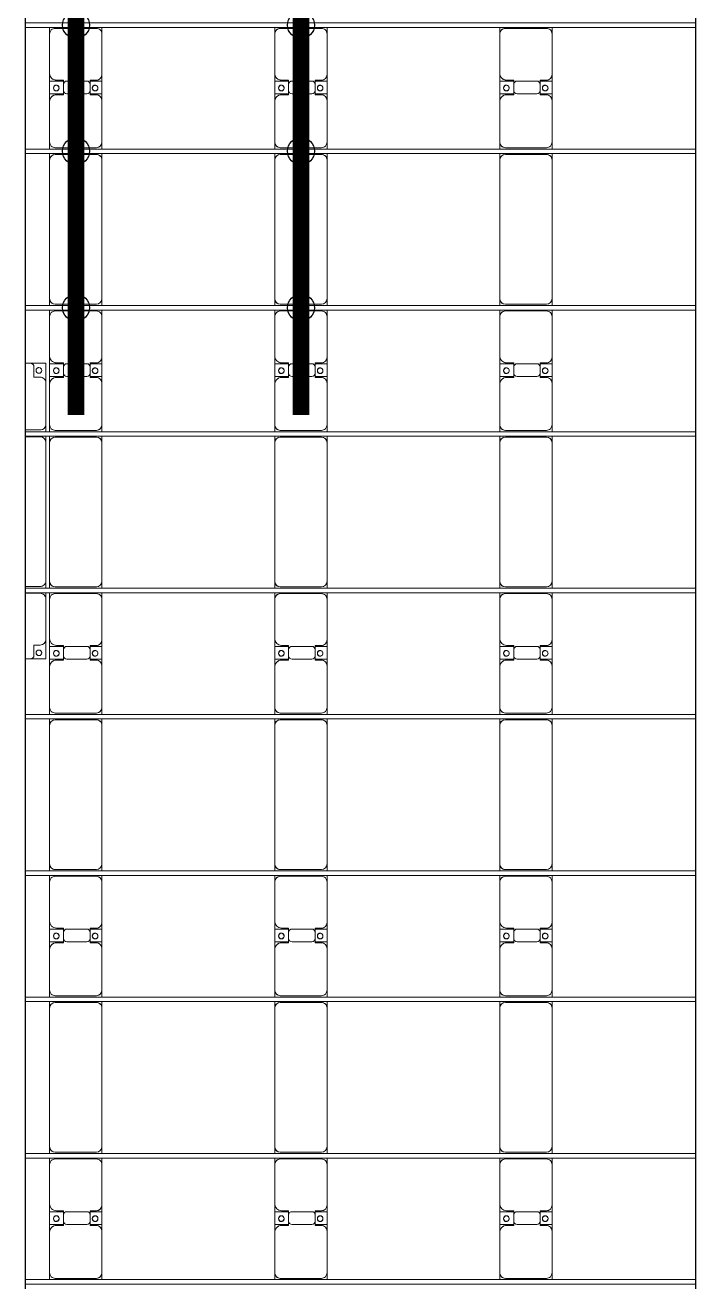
# Model space of a CAD drawing. Header units: millimetres. Extents: x -496478 to -186190, y -204059 to -87354.
# Drawn here: x -439193 to -433232, y -118503 to -107344 of the extents above; entities that cross this region are included whole.
import ezdxf

# ---------------------------------------------------------------- set-up
doc = ezdxf.new("R2010")
doc.units = ezdxf.units.MM
for name, color, linetype, lineweight in [('A-DETL-MBND', 5, 'Continuous', 9), ('A-GENM', 13, 'Continuous', 9), ('S-BEAM', 12, 'Continuous', 9)]:
    doc.layers.add(name, color=color, linetype=linetype, lineweight=lineweight)
doc.layers.add('GC-HOP 40x60 GIA CUONG', color=1, linetype='Continuous')

# ---------------------------------------------------------------- blocks, each defined once
blk = doc.blocks.new('Dai phao do pin - DẢI PHAO ĐỠ PIN-23841-BỐ TRÍ KHUNG KẾT CẤU BÈ PIN 01')
at = {"layer": 'A-DETL-MBND', "color": 8}
for p, q in [((48398, 242), (48460, 242)), ((48820, 242), (48460, 242)), ((48820, 242), (49002, 242)), ((48888, 242), (49070, 242)), ((48888, 118), (48888, 242)), ((49002, 242), (49002, 118)), ((49420, 242), (49070, 242)), ((49420, 242), (49478, 242)), ((49518, 242), (49580, 242)), ((50810, 242), (49580, 242)), ((50810, 242), (50868, 242)), ((50908, 242), (50970, 242)), ((51330, 242), (50970, 242)), ((51330, 242), (51512, 242)), ((51398, 242), (51580, 242)), ((51398, 118), (51398, 242)), ((51512, 242), (51512, 118)), ((51930, 242), (51580, 242)), ((51930, 242), (51988, 242)), ((52028, 242), (52090, 242)), ((53320, 242), (52090, 242)), ((53320, 242), (53378, 242)), ((53418, 242), (53480, 242)), ((53840, 242), (53480, 242)), ((53840, 242), (54022, 242)), ((53908, 242), (54090, 242)), ((53908, 118), (53908, 242)), ((54022, 242), (54022, 118)), ((54440, 242), (54090, 242)), ((54440, 242), (54498, 242)), ((54538, 242), (54600, 242)), ((55830, 242), (54600, 242)), ((55830, 242), (55883, 242)), ((55928, 242), (55990, 242)), ((56350, 242), (55990, 242)), ((56350, 242), (56532, 242)), ((56418, 242), (56600, 242)), ((56418, 118), (56418, 242)), ((56532, 242), (56532, 118)), ((56950, 242), (56600, 242)), ((56950, 242), (57008, 242)), ((57048, 242), (57110, 242)), ((58340, 242), (57110, 242)), ((58340, 242), (58398, 242)), ((58442, 242), (58500, 242)), ((58860, 242), (58500, 242)), ((58860, 242), (59042, 242)), ((58928, 242), (59110, 242)), ((58928, 118), (58928, 242)), ((59042, 242), (59042, 118)), ((59460, 242), (59110, 242)), ((59460, 242), (59518, 242)), ((48410, 192), (48410, -173)), ((48880, 118), (48880, 182)), ((48972, 118), (48880, 118)), ((49010, 118), (48918, 118)), ((49010, 182), (49010, 118)), ((49470, -173), (49470, 192)), ((49530, 192), (49530, -173)), ((50860, -173), (50860, 192)), ((50920, 192), (50920, -173)), ((51390, 118), (51390, 182)), ((51482, 118), (51390, 118)), ((51520, 118), (51428, 118)), ((51520, 182), (51520, 118)), ((51980, -173), (51980, 192)), ((52040, 192), (52040, -173)), ((53370, -173), (53370, 192)), ((53430, 192), (53430, -173)), ((53900, 118), (53900, 182)), ((53992, 118), (53900, 118)), ((54030, 118), (53938, 118)), ((54030, 182), (54030, 118)), ((54490, -173), (54490, 192)), ((54550, 192), (54550, -173)), ((55880, -173), (55880, 192)), ((55940, 192), (55940, -173)), ((56410, 118), (56410, 182)), ((56502, 118), (56410, 118)), ((56540, 118), (56448, 118)), ((56540, 182), (56540, 118)), ((57000, -173), (57000, 192)), ((57060, 192), (57060, -173)), ((58390, -173), (58390, 192)), ((58450, 192), (58450, -173)), ((58920, 118), (58920, 182)), ((59012, 118), (58920, 118)), ((59050, 118), (58958, 118)), ((59050, 182), (59050, 118)), ((59510, -173), (59510, 192)), ((48888, 88), (48888, -88)), ((49002, -88), (49002, 88)), ((51398, 88), (51398, -88)), ((51512, -88), (51512, 88)), ((53908, 88), (53908, -88)), ((54022, -88), (54022, 88)), ((56418, 88), (56418, -88)), ((56532, -88), (56532, 88)), ((58928, 88), (58928, -88)), ((59042, -88), (59042, 88)), ((48880, -173), (48880, -118)), ((48880, -118), (48972, -118)), ((48888, -223), (48888, -118)), ((48918, -118), (49010, -118)), ((49002, -118), (49002, -223)), ((49010, -118), (49010, -173)), ((51390, -173), (51390, -118)), ((51390, -118), (51482, -118)), ((51398, -223), (51398, -118)), ((51428, -118), (51520, -118)), ((51512, -118), (51512, -223)), ((51520, -118), (51520, -173)), ((53900, -173), (53900, -118)), ((53900, -118), (53992, -118)), ((53908, -223), (53908, -118)), ((53938, -118), (54030, -118)), ((54022, -118), (54022, -223)), ((54030, -118), (54030, -173)), ((56410, -173), (56410, -118)), ((56410, -118), (56502, -118)), ((56418, -223), (56418, -118)), ((56448, -118), (56540, -118)), ((56532, -118), (56532, -223)), ((56540, -118), (56540, -173)), ((58920, -173), (58920, -118)), ((58920, -118), (59012, -118)), ((58928, -223), (58928, -118)), ((58958, -118), (59050, -118)), ((59042, -118), (59042, -223)), ((59050, -118), (59050, -173)), ((48460, -223), (48398, -223)), ((48460, -223), (48830, -223)), ((49002, -223), (48830, -223)), ((49058, -223), (48888, -223)), ((49060, -223), (49420, -223)), ((49478, -223), (49420, -223)), ((49580, -223), (49518, -223)), ((49580, -223), (50810, -223)), ((50868, -223), (50810, -223)), ((50970, -223), (50908, -223)), ((50970, -223), (51340, -223)), ((51512, -223), (51340, -223)), ((51570, -223), (51398, -223)), ((51570, -223), (51930, -223)), ((51988, -223), (51930, -223)), ((52090, -223), (52028, -223)), ((52090, -223), (53320, -223)), ((53378, -223), (53320, -223)), ((53480, -223), (53418, -223)), ((53480, -223), (53850, -223)), ((54022, -223), (53850, -223)), ((54080, -223), (53908, -223)), ((54080, -223), (54440, -223)), ((54498, -223), (54440, -223)), ((54600, -223), (54538, -223)), ((54600, -223), (55830, -223)), ((55883, -223), (55830, -223)), ((55990, -223), (55928, -223)), ((55990, -223), (56360, -223)), ((56532, -223), (56360, -223)), ((56590, -223), (56418, -223)), ((56590, -223), (56950, -223)), ((57008, -223), (56950, -223)), ((57110, -223), (57048, -223)), ((57110, -223), (58340, -223)), ((58398, -223), (58340, -223)), ((58500, -223), (58442, -223)), ((58500, -223), (58870, -223)), ((59042, -223), (58870, -223)), ((59100, -223), (58928, -223)), ((59100, -223), (59460, -223)), ((59518, -223), (59460, -223))]:
    blk.add_line(p, q, dxfattribs=at)
for centre, radius, start, end in [((48460, 192), 50, 90, 180), ((48460, 192), 50, 135, 180), ((48820, 182), 60, 0, 90), ((48820, 182), 60, 0, 45), ((49070, 182), 60, 90, 180), ((49070, 182), 60, 135, 180), ((49420, 192), 50, 0, 90), ((49420, 192), 50, 0, 45), ((49580, 192), 50, 90, 180), ((49580, 192), 50, 105, 180), ((50810, 192), 50, 0, 90), ((50810, 192), 50, 15, 90), ((50970, 192), 50, 90, 180), ((50970, 192), 50, 135, 180), ((51330, 182), 60, 0, 90), ((51330, 182), 60, 0, 45), ((51580, 182), 60, 90, 180), ((51580, 182), 60, 135, 180), ((51930, 192), 50, 360, 90), ((51930, 192), 50, 360, 45), ((52090, 192), 50, 90, 180), ((52090, 192), 50, 105, 150), ((53320, 192), 50, 0, 90), ((53320, 192), 50, 15, 90), ((53480, 192), 50, 90, 180), ((53480, 192), 50, 135, 180), ((53840, 182), 60, 0, 90), ((53840, 182), 60, 0, 45), ((54090, 182), 60, 90, 180), ((54090, 182), 60, 135, 180), ((54440, 192), 50, 360, 90), ((54440, 192), 50, 360, 45), ((54600, 192), 50, 90, 180), ((54600, 192), 50, 105, 180), ((55830, 192), 50, 0, 90), ((55830, 192), 50, 15, 90), ((55990, 192), 50, 90, 180), ((55990, 192), 50, 135, 180), ((56350, 182), 60, 360, 90), ((56350, 182), 60, 360, 45), ((56600, 182), 60, 90, 180), ((56600, 182), 60, 135, 180), ((56950, 192), 50, 0, 90), ((56950, 192), 50, 0, 45), ((57110, 192), 50, 90, 180), ((57110, 192), 50, 105, 180), ((58340, 192), 50, 0, 90), ((58340, 192), 50, 15, 90), ((58500, 192), 50, 90, 180), ((58500, 192), 50, 135, 180), ((58860, 182), 60, 0, 90), ((58860, 182), 60, 0, 45), ((59110, 182), 60, 90, 180), ((59110, 182), 60, 135, 180), ((59460, 192), 50, 0, 90), ((59460, 192), 50, 0, 45), ((48918, 88), 30, 90, 180), ((48939, 183), 25, 0, 180), ((48939, 183), 25, 180, 0), ((48941, 183), 25, 360, 180), ((48941, 183), 25, 180, 360), ((48941, 183), 25, 180, 195), ((48972, 88), 30, 360, 90), ((51428, 88), 30, 90, 180), ((51449, 183), 25, 0, 180), ((51449, 183), 25, 180, 360), ((51451, 183), 25, 0, 180), ((51451, 183), 25, 180, 0), ((51451, 183), 25, 180, 195), ((51482, 88), 30, 360, 90), ((52090, 192), 50, 165, 180), ((53938, 88), 30, 90, 180), ((53959, 183), 25, 0, 180), ((53959, 183), 25, 180, 0), ((53961, 183), 25, 0, 180), ((53961, 183), 25, 180, 0), ((53961, 183), 25, 180, 195), ((53992, 88), 30, 0, 90), ((56448, 88), 30, 90, 180), ((56469, 183), 25, 0, 180), ((56469, 183), 25, 180, 0), ((56471, 183), 25, 0, 180), ((56471, 183), 25, 180, 0), ((56471, 183), 25, 180, 195), ((56502, 88), 30, 360, 90), ((58958, 88), 30, 90, 180), ((58979, 183), 25, 0, 180), ((58979, 183), 25, 180, 360), ((58981, 183), 25, 0, 180), ((58981, 183), 25, 180, 0), ((58981, 183), 25, 180, 195), ((59012, 88), 30, 0, 90), ((48918, -88), 30, 180, 270), ((48972, -88), 30, 270, 0), ((51428, -88), 30, 180, 270), ((51482, -88), 30, 270, 0), ((53938, -88), 30, 180, 270), ((53992, -88), 30, 270, 0), ((56448, -88), 30, 180, 270), ((56502, -88), 30, 270, 0), ((58958, -88), 30, 180, 270), ((59012, -88), 30, 270, 360), ((48460, -173), 50, 180, 270), ((48460, -173), 50, 180, 225), ((48830, -173), 50, 270, 360), ((48830, -173), 50, 315, 360), ((48939, -162), 25, 0, 180), ((48939, -162), 25, 180, 360), ((48941, -162), 25, 0, 180), ((48941, -162), 25, 120, 180), ((48941, -162), 25, 180, 360), ((48941, -162), 25, 75, 105), ((48939, -162), 25, 75, 90), ((48939, -162), 25, 30, 45), ((48939, -162), 25, 0, 15), ((49060, -173), 50, 180, 270), ((49060, -173), 50, 180, 225), ((49420, -173), 50, 270, 0), ((49420, -173), 50, 315, 0), ((49580, -173), 50, 180, 270), ((49580, -173), 50, 180, 270), ((50810, -173), 50, 270, 0), ((50810, -173), 50, 285, 0), ((50970, -173), 50, 180, 270), ((50970, -173), 50, 180, 225), ((51340, -173), 50, 270, 360), ((51340, -173), 50, 315, 0), ((51449, -162), 25, 0, 180), ((51449, -162), 25, 180, 360), ((51451, -162), 25, 0, 180), ((51451, -162), 25, 120, 180), ((51451, -162), 25, 180, 0), ((51451, -162), 25, 75, 105), ((51449, -162), 25, 75, 90), ((51449, -162), 25, 30, 45), ((51449, -162), 25, 0, 15), ((51570, -173), 50, 180, 270), ((51570, -173), 50, 180, 225), ((51930, -173), 50, 270, 360), ((51930, -173), 50, 315, 360), ((52090, -173), 50, 180, 270), ((52090, -173), 50, 180, 270), ((53320, -173), 50, 270, 0), ((53320, -173), 50, 285, 0), ((53480, -173), 50, 180, 270), ((53480, -173), 50, 180, 225), ((53850, -173), 50, 270, 360), ((53850, -173), 50, 315, 0), ((53959, -162), 25, 0, 180), ((53959, -162), 25, 180, 0), ((53961, -162), 25, 0, 180), ((53961, -162), 25, 120, 180), ((53961, -162), 25, 180, 0), ((53961, -162), 25, 75, 105), ((53959, -162), 25, 75, 90), ((53959, -162), 25, 30, 45), ((53959, -162), 25, 0, 15), ((54080, -173), 50, 180, 270), ((54080, -173), 50, 180, 225), ((54440, -173), 50, 270, 0), ((54440, -173), 50, 315, 0), ((54600, -173), 50, 180, 270), ((54600, -173), 50, 180, 270), ((55830, -173), 50, 270, 360), ((55830, -173), 50, 285, 360), ((55990, -173), 50, 180, 270), ((55990, -173), 50, 180, 225), ((56360, -173), 50, 270, 360), ((56360, -173), 50, 315, 0), ((56469, -162), 25, 0, 180), ((56469, -162), 25, 180, 360), ((56471, -162), 25, 0, 180), ((56471, -162), 25, 120, 180), ((56471, -162), 25, 180, 0), ((56471, -162), 25, 75, 105), ((56469, -162), 25, 75, 90), ((56469, -162), 25, 30, 45), ((56469, -162), 25, 0, 15), ((56590, -173), 50, 180, 270), ((56590, -173), 50, 180, 225), ((56950, -173), 50, 270, 0), ((56950, -173), 50, 315, 0), ((57110, -173), 50, 180, 270), ((57110, -173), 50, 180, 270), ((58340, -173), 50, 270, 0), ((58340, -173), 50, 285, 0), ((58500, -173), 50, 180, 270), ((58500, -173), 50, 180, 225), ((58870, -173), 50, 270, 360), ((58870, -173), 50, 315, 360), ((58979, -162), 25, 0, 180), ((58979, -162), 25, 180, 360), ((58981, -162), 25, 0, 180), ((58981, -162), 25, 120, 180), ((58981, -162), 25, 180, 0), ((58981, -162), 25, 75, 105), ((58979, -162), 25, 75, 90), ((58979, -162), 25, 30, 45), ((58979, -162), 25, 0, 15), ((59100, -173), 50, 180, 270), ((59100, -173), 50, 180, 225), ((59460, -173), 50, 270, 0), ((59460, -173), 50, 315, 360)]:
    blk.add_arc(centre, radius, start, end, dxfattribs=at)
blk = doc.blocks.new('Dai phao do pin - DẢI PHAO ĐỠ PIN-V2-BỐ TRÍ KHUNG KẾT CẤU BÈ PIN 01')
at = {"layer": 'A-DETL-MBND', "color": 8}
for p, q in [((48398, 242), (48460, 242)), ((48820, 242), (48460, 242)), ((48820, 242), (49002, 242)), ((48888, 242), (49070, 242)), ((48888, 118), (48888, 242)), ((49002, 242), (49002, 118)), ((49420, 242), (49070, 242)), ((49420, 242), (49478, 242)), ((49518, 242), (49580, 242)), ((50810, 242), (49580, 242)), ((50810, 242), (50868, 242)), ((50908, 242), (50970, 242)), ((51330, 242), (50970, 242)), ((51330, 242), (51512, 242)), ((51398, 242), (51580, 242)), ((51398, 118), (51398, 242)), ((51512, 242), (51512, 118)), ((51930, 242), (51580, 242)), ((51930, 242), (51988, 242)), ((52028, 242), (52090, 242)), ((53320, 242), (52090, 242)), ((53320, 242), (53378, 242)), ((53418, 242), (53480, 242)), ((53840, 242), (53480, 242)), ((53840, 242), (54022, 242)), ((53908, 242), (54090, 242)), ((53908, 118), (53908, 242)), ((54022, 242), (54022, 118)), ((54440, 242), (54090, 242)), ((54440, 242), (54498, 242)), ((54538, 242), (54600, 242)), ((55830, 242), (54600, 242)), ((55830, 242), (55888, 242)), ((55928, 242), (55990, 242)), ((56350, 242), (55990, 242)), ((56350, 242), (56532, 242)), ((56418, 242), (56600, 242)), ((56418, 118), (56418, 242)), ((56532, 242), (56532, 118)), ((56950, 242), (56600, 242)), ((56950, 242), (57008, 242)), ((57048, 242), (57110, 242)), ((58340, 242), (57110, 242)), ((58340, 242), (58398, 242)), ((58438, 242), (58500, 242)), ((58860, 242), (58500, 242)), ((58860, 242), (59042, 242)), ((58928, 242), (59110, 242)), ((58928, 118), (58928, 242)), ((59042, 242), (59042, 118)), ((59460, 242), (59110, 242)), ((59460, 242), (59518, 242)), ((48410, 192), (48410, -173)), ((48880, 118), (48880, 182)), ((48972, 118), (48880, 118)), ((49010, 118), (48918, 118)), ((49010, 182), (49010, 118)), ((49470, -173), (49470, 192)), ((49530, 192), (49530, -173)), ((50860, -173), (50860, 192)), ((50920, 192), (50920, -173)), ((51390, 118), (51390, 182)), ((51482, 118), (51390, 118)), ((51520, 118), (51428, 118)), ((51520, 182), (51520, 118)), ((51980, -173), (51980, 192)), ((52040, 192), (52040, -173)), ((53370, -173), (53370, 192)), ((53430, 192), (53430, -173)), ((53900, 118), (53900, 182)), ((53992, 118), (53900, 118)), ((54030, 118), (53938, 118)), ((54030, 182), (54030, 118)), ((54490, -173), (54490, 192)), ((54550, 192), (54550, -173)), ((55880, -173), (55880, 192)), ((55940, 192), (55940, -173)), ((56410, 118), (56410, 182)), ((56502, 118), (56410, 118)), ((56540, 118), (56448, 118)), ((56540, 182), (56540, 118)), ((57000, -173), (57000, 192)), ((57060, 192), (57060, -173)), ((58390, -173), (58390, 192)), ((58450, 192), (58450, -173)), ((58920, 118), (58920, 182)), ((59012, 118), (58920, 118)), ((59050, 118), (58958, 118)), ((59050, 182), (59050, 118)), ((59510, -173), (59510, 192)), ((48888, 88), (48888, -88)), ((49002, -88), (49002, 88)), ((51398, 88), (51398, -88)), ((51512, -88), (51512, 88)), ((53908, 88), (53908, -88)), ((54022, -88), (54022, 88)), ((56418, 88), (56418, -88)), ((56532, -88), (56532, 88)), ((58928, 88), (58928, -88)), ((59042, -88), (59042, 88)), ((48880, -173), (48880, -118)), ((48880, -118), (48972, -118)), ((48888, -223), (48888, -118)), ((48918, -118), (49010, -118)), ((49002, -118), (49002, -223)), ((49010, -118), (49010, -173)), ((51390, -173), (51390, -118)), ((51390, -118), (51482, -118)), ((51398, -223), (51398, -118)), ((51428, -118), (51520, -118)), ((51512, -118), (51512, -223)), ((51520, -118), (51520, -173)), ((53900, -173), (53900, -118)), ((53900, -118), (53992, -118)), ((53908, -223), (53908, -118)), ((53938, -118), (54030, -118)), ((54022, -118), (54022, -223)), ((54030, -118), (54030, -173)), ((56410, -173), (56410, -118)), ((56410, -118), (56502, -118)), ((56418, -223), (56418, -118)), ((56448, -118), (56540, -118)), ((56532, -118), (56532, -223)), ((56540, -118), (56540, -173)), ((58920, -173), (58920, -118)), ((58920, -118), (59012, -118)), ((58928, -223), (58928, -118)), ((58958, -118), (59050, -118)), ((59042, -118), (59042, -223)), ((59050, -118), (59050, -173)), ((48460, -223), (48398, -223)), ((48460, -223), (48830, -223)), ((49002, -223), (48830, -223)), ((49058, -223), (48888, -223)), ((49060, -223), (49420, -223)), ((49478, -223), (49420, -223)), ((49580, -223), (49518, -223)), ((49580, -223), (50810, -223)), ((50868, -223), (50810, -223)), ((50970, -223), (50908, -223)), ((50970, -223), (51340, -223)), ((51512, -223), (51340, -223)), ((51570, -223), (51398, -223)), ((51570, -223), (51930, -223)), ((51988, -223), (51930, -223)), ((52090, -223), (52028, -223)), ((52090, -223), (53320, -223)), ((53378, -223), (53320, -223)), ((53480, -223), (53418, -223)), ((53480, -223), (53850, -223)), ((54022, -223), (53850, -223)), ((54080, -223), (53908, -223)), ((54080, -223), (54440, -223)), ((54498, -223), (54440, -223)), ((54600, -223), (54538, -223)), ((54600, -223), (55830, -223)), ((55888, -223), (55830, -223)), ((55990, -223), (55928, -223)), ((55990, -223), (56360, -223)), ((56532, -223), (56360, -223)), ((56590, -223), (56418, -223)), ((56590, -223), (56950, -223)), ((57008, -223), (56950, -223)), ((57110, -223), (57048, -223)), ((57110, -223), (58340, -223)), ((58398, -223), (58340, -223)), ((58500, -223), (58438, -223)), ((58500, -223), (58870, -223)), ((59042, -223), (58870, -223)), ((59100, -223), (58928, -223)), ((59100, -223), (59460, -223)), ((59518, -223), (59460, -223))]:
    blk.add_line(p, q, dxfattribs=at)
for centre, radius, start, end in [((48460, 192), 50, 90, 180), ((48460, 192), 50, 135, 180), ((48820, 182), 60, 0, 90), ((48820, 182), 60, 0, 45), ((49070, 182), 60, 90, 180), ((49070, 182), 60, 135, 180), ((49420, 192), 50, 0, 90), ((49420, 192), 50, 0, 45), ((49580, 192), 50, 90, 180), ((49580, 192), 50, 105, 180), ((50810, 192), 50, 0, 90), ((50810, 192), 50, 15, 90), ((50970, 192), 50, 90, 180), ((50970, 192), 50, 135, 180), ((51330, 182), 60, 0, 90), ((51330, 182), 60, 0, 45), ((51580, 182), 60, 90, 180), ((51580, 182), 60, 135, 180), ((51930, 192), 50, 360, 90), ((51930, 192), 50, 360, 45), ((52090, 192), 50, 90, 180), ((52090, 192), 50, 105, 150), ((53320, 192), 50, 0, 90), ((53320, 192), 50, 15, 90), ((53480, 192), 50, 90, 180), ((53480, 192), 50, 135, 180), ((53840, 182), 60, 0, 90), ((53840, 182), 60, 0, 45), ((54090, 182), 60, 90, 180), ((54090, 182), 60, 135, 180), ((54440, 192), 50, 360, 90), ((54440, 192), 50, 360, 45), ((54600, 192), 50, 90, 180), ((54600, 192), 50, 105, 180), ((55830, 192), 50, 0, 90), ((55830, 192), 50, 15, 90), ((55990, 192), 50, 90, 180), ((55990, 192), 50, 135, 180), ((56350, 182), 60, 360, 90), ((56350, 182), 60, 360, 45), ((56600, 182), 60, 90, 180), ((56600, 182), 60, 135, 180), ((56950, 192), 50, 0, 90), ((56950, 192), 50, 0, 45), ((57110, 192), 50, 90, 180), ((57110, 192), 50, 105, 180), ((58340, 192), 50, 0, 90), ((58340, 192), 50, 15, 90), ((58500, 192), 50, 90, 180), ((58500, 192), 50, 135, 180), ((58860, 182), 60, 0, 90), ((58860, 182), 60, 0, 45), ((59110, 182), 60, 90, 180), ((59110, 182), 60, 135, 180), ((59460, 192), 50, 0, 90), ((59460, 192), 50, 0, 45), ((48918, 88), 30, 90, 180), ((48939, 183), 25, 0, 180), ((48939, 183), 25, 180, 0), ((48941, 183), 25, 360, 180), ((48941, 183), 25, 180, 360), ((48941, 183), 25, 180, 195), ((48972, 88), 30, 360, 90), ((51428, 88), 30, 90, 180), ((51449, 183), 25, 0, 180), ((51449, 183), 25, 180, 360), ((51451, 183), 25, 0, 180), ((51451, 183), 25, 180, 0), ((51451, 183), 25, 180, 195), ((51482, 88), 30, 360, 90), ((52090, 192), 50, 165, 180), ((53938, 88), 30, 90, 180), ((53959, 183), 25, 0, 180), ((53959, 183), 25, 180, 0), ((53961, 183), 25, 0, 180), ((53961, 183), 25, 180, 0), ((53961, 183), 25, 180, 195), ((53992, 88), 30, 0, 90), ((56448, 88), 30, 90, 180), ((56469, 183), 25, 0, 180), ((56469, 183), 25, 180, 0), ((56471, 183), 25, 0, 180), ((56471, 183), 25, 180, 0), ((56471, 183), 25, 180, 195), ((56502, 88), 30, 360, 90), ((58958, 88), 30, 90, 180), ((58979, 183), 25, 0, 180), ((58979, 183), 25, 180, 360), ((58981, 183), 25, 0, 180), ((58981, 183), 25, 180, 0), ((58981, 183), 25, 180, 195), ((59012, 88), 30, 0, 90), ((48918, -88), 30, 180, 270), ((48972, -88), 30, 270, 0), ((51428, -88), 30, 180, 270), ((51482, -88), 30, 270, 0), ((53938, -88), 30, 180, 270), ((53992, -88), 30, 270, 0), ((56448, -88), 30, 180, 270), ((56502, -88), 30, 270, 0), ((58958, -88), 30, 180, 270), ((59012, -88), 30, 270, 360), ((48460, -173), 50, 180, 270), ((48460, -173), 50, 180, 225), ((48830, -173), 50, 270, 360), ((48830, -173), 50, 315, 360), ((48939, -162), 25, 0, 180), ((48939, -162), 25, 180, 360), ((48941, -162), 25, 0, 180), ((48941, -162), 25, 120, 180), ((48941, -162), 25, 180, 360), ((48941, -162), 25, 75, 105), ((48939, -162), 25, 75, 90), ((48939, -162), 25, 30, 45), ((48939, -162), 25, 0, 15), ((49060, -173), 50, 180, 270), ((49060, -173), 50, 180, 225), ((49420, -173), 50, 270, 0), ((49420, -173), 50, 315, 0), ((49580, -173), 50, 180, 270), ((49580, -173), 50, 180, 270), ((50810, -173), 50, 270, 0), ((50810, -173), 50, 285, 0), ((50970, -173), 50, 180, 270), ((50970, -173), 50, 180, 225), ((51340, -173), 50, 270, 360), ((51340, -173), 50, 315, 0), ((51449, -162), 25, 0, 180), ((51449, -162), 25, 180, 360), ((51451, -162), 25, 0, 180), ((51451, -162), 25, 120, 180), ((51451, -162), 25, 180, 0), ((51451, -162), 25, 75, 105), ((51449, -162), 25, 75, 90), ((51449, -162), 25, 30, 45), ((51449, -162), 25, 0, 15), ((51570, -173), 50, 180, 270), ((51570, -173), 50, 180, 225), ((51930, -173), 50, 270, 360), ((51930, -173), 50, 315, 360), ((52090, -173), 50, 180, 270), ((52090, -173), 50, 180, 270), ((53320, -173), 50, 270, 0), ((53320, -173), 50, 285, 0), ((53480, -173), 50, 180, 270), ((53480, -173), 50, 180, 225), ((53850, -173), 50, 270, 360), ((53850, -173), 50, 315, 0), ((53959, -162), 25, 0, 180), ((53959, -162), 25, 180, 0), ((53961, -162), 25, 0, 180), ((53961, -162), 25, 120, 180), ((53961, -162), 25, 180, 0), ((53961, -162), 25, 75, 105), ((53959, -162), 25, 75, 90), ((53959, -162), 25, 30, 45), ((53959, -162), 25, 0, 15), ((54080, -173), 50, 180, 270), ((54080, -173), 50, 180, 225), ((54440, -173), 50, 270, 0), ((54440, -173), 50, 315, 0), ((54600, -173), 50, 180, 270), ((54600, -173), 50, 180, 270), ((55830, -173), 50, 270, 360), ((55830, -173), 50, 285, 360), ((55990, -173), 50, 180, 270), ((55990, -173), 50, 180, 225), ((56360, -173), 50, 270, 360), ((56360, -173), 50, 315, 0), ((56469, -162), 25, 0, 180), ((56469, -162), 25, 180, 360), ((56471, -162), 25, 0, 180), ((56471, -162), 25, 120, 180), ((56471, -162), 25, 180, 0), ((56471, -162), 25, 75, 105), ((56469, -162), 25, 75, 90), ((56469, -162), 25, 30, 45), ((56469, -162), 25, 0, 15), ((56590, -173), 50, 180, 270), ((56590, -173), 50, 180, 225), ((56950, -173), 50, 270, 0), ((56950, -173), 50, 315, 0), ((57110, -173), 50, 180, 270), ((57110, -173), 50, 180, 270), ((58340, -173), 50, 270, 0), ((58340, -173), 50, 285, 0), ((58500, -173), 50, 180, 270), ((58500, -173), 50, 180, 225), ((58870, -173), 50, 270, 360), ((58870, -173), 50, 315, 360), ((58979, -162), 25, 0, 180), ((58979, -162), 25, 180, 360), ((58981, -162), 25, 0, 180), ((58981, -162), 25, 120, 180), ((58981, -162), 25, 180, 0), ((58981, -162), 25, 75, 105), ((58979, -162), 25, 75, 90), ((58979, -162), 25, 30, 45), ((58979, -162), 25, 0, 15), ((59100, -173), 50, 180, 270), ((59100, -173), 50, 180, 225), ((59460, -173), 50, 270, 0), ((59460, -173), 50, 315, 360)]:
    blk.add_arc(centre, radius, start, end, dxfattribs=at)
blk = doc.blocks.new('Dai phao do pin - DẢI PHAO ĐỠ PIN-V3-BỐ TRÍ KHUNG KẾT CẤU BÈ PIN 01')
at = {"layer": 'A-DETL-MBND', "color": 8}
for p, q in [((48398, 242), (48460, 242)), ((48820, 242), (48460, 242)), ((48820, 242), (49002, 242)), ((48888, 242), (49070, 242)), ((48888, 118), (48888, 242)), ((49002, 242), (49002, 118)), ((49420, 242), (49070, 242)), ((49420, 242), (49478, 242)), ((49518, 242), (49580, 242)), ((50810, 242), (49580, 242)), ((50810, 242), (50868, 242)), ((50908, 242), (50970, 242)), ((51330, 242), (50970, 242)), ((51330, 242), (51512, 242)), ((51398, 242), (51580, 242)), ((51398, 118), (51398, 242)), ((51512, 242), (51512, 118)), ((51930, 242), (51580, 242)), ((51930, 242), (51988, 242)), ((52028, 242), (52090, 242)), ((53320, 242), (52090, 242)), ((53320, 242), (53378, 242)), ((53418, 242), (53480, 242)), ((53840, 242), (53480, 242)), ((53840, 242), (54022, 242)), ((53908, 242), (54090, 242)), ((53908, 118), (53908, 242)), ((54022, 242), (54022, 118)), ((54440, 242), (54090, 242)), ((54440, 242), (54498, 242)), ((54538, 242), (54600, 242)), ((55830, 242), (54600, 242)), ((55830, 242), (55888, 242)), ((55928, 242), (55990, 242)), ((56350, 242), (55990, 242)), ((56350, 242), (56532, 242)), ((56418, 242), (56600, 242)), ((56418, 118), (56418, 242)), ((56532, 242), (56532, 118)), ((56950, 242), (56600, 242)), ((56950, 242), (57008, 242)), ((57048, 242), (57110, 242)), ((58340, 242), (57110, 242)), ((58340, 242), (58398, 242)), ((58442, 242), (58500, 242)), ((58860, 242), (58500, 242)), ((58860, 242), (59042, 242)), ((58928, 242), (59110, 242)), ((58928, 118), (58928, 242)), ((59042, 242), (59042, 118)), ((59460, 242), (59110, 242)), ((59460, 242), (59518, 242)), ((48410, 192), (48410, -173)), ((48880, 118), (48880, 182)), ((48972, 118), (48880, 118)), ((49010, 118), (48918, 118)), ((49010, 182), (49010, 118)), ((49470, -173), (49470, 192)), ((49530, 192), (49530, -173)), ((50860, -173), (50860, 192)), ((50920, 192), (50920, -173)), ((51390, 118), (51390, 182)), ((51482, 118), (51390, 118)), ((51520, 118), (51428, 118)), ((51520, 182), (51520, 118)), ((51980, -173), (51980, 192)), ((52040, 192), (52040, -173)), ((53370, -173), (53370, 192)), ((53430, 192), (53430, -173)), ((53900, 118), (53900, 182)), ((53992, 118), (53900, 118)), ((54030, 118), (53938, 118)), ((54030, 182), (54030, 118)), ((54490, -173), (54490, 192)), ((54550, 192), (54550, -173)), ((55880, -173), (55880, 192)), ((55940, 192), (55940, -173)), ((56410, 118), (56410, 182)), ((56502, 118), (56410, 118)), ((56540, 118), (56448, 118)), ((56540, 182), (56540, 118)), ((57000, -173), (57000, 192)), ((57060, 192), (57060, -173)), ((58390, -173), (58390, 192)), ((58450, 192), (58450, -173)), ((58920, 118), (58920, 182)), ((59012, 118), (58920, 118)), ((59050, 118), (58958, 118)), ((59050, 182), (59050, 118)), ((59510, -173), (59510, 192)), ((48888, 88), (48888, -88)), ((49002, -88), (49002, 88)), ((51398, 88), (51398, -88)), ((51512, -88), (51512, 88)), ((53908, 88), (53908, -88)), ((54022, -88), (54022, 88)), ((56418, 88), (56418, -88)), ((56532, -88), (56532, 88)), ((58928, 88), (58928, -88)), ((59042, -88), (59042, 88)), ((48880, -173), (48880, -118)), ((48880, -118), (48972, -118)), ((48888, -223), (48888, -118)), ((48918, -118), (49010, -118)), ((49002, -118), (49002, -223)), ((49010, -118), (49010, -173)), ((51390, -173), (51390, -118)), ((51390, -118), (51482, -118)), ((51398, -223), (51398, -118)), ((51428, -118), (51520, -118)), ((51512, -118), (51512, -223)), ((51520, -118), (51520, -173)), ((53900, -173), (53900, -118)), ((53900, -118), (53992, -118)), ((53908, -223), (53908, -118)), ((53938, -118), (54030, -118)), ((54022, -118), (54022, -223)), ((54030, -118), (54030, -173)), ((56410, -173), (56410, -118)), ((56410, -118), (56502, -118)), ((56418, -223), (56418, -118)), ((56448, -118), (56540, -118)), ((56532, -118), (56532, -223)), ((56540, -118), (56540, -173)), ((58920, -173), (58920, -118)), ((58920, -118), (59012, -118)), ((58928, -223), (58928, -118)), ((58958, -118), (59050, -118)), ((59042, -118), (59042, -223)), ((59050, -118), (59050, -173)), ((48460, -223), (48398, -223)), ((48460, -223), (48830, -223)), ((49002, -223), (48830, -223)), ((49058, -223), (48888, -223)), ((49060, -223), (49420, -223)), ((49478, -223), (49420, -223)), ((49580, -223), (49518, -223)), ((49580, -223), (50810, -223)), ((50868, -223), (50810, -223)), ((50970, -223), (50908, -223)), ((50970, -223), (51340, -223)), ((51512, -223), (51340, -223)), ((51570, -223), (51398, -223)), ((51570, -223), (51930, -223)), ((51988, -223), (51930, -223)), ((52090, -223), (52028, -223)), ((52090, -223), (53320, -223)), ((53378, -223), (53320, -223)), ((53480, -223), (53418, -223)), ((53480, -223), (53850, -223)), ((54022, -223), (53850, -223)), ((54080, -223), (53908, -223)), ((54080, -223), (54440, -223)), ((54498, -223), (54440, -223)), ((54600, -223), (54538, -223)), ((54600, -223), (55830, -223)), ((55888, -223), (55830, -223)), ((55990, -223), (55928, -223)), ((55990, -223), (56360, -223)), ((56532, -223), (56360, -223)), ((56590, -223), (56418, -223)), ((56590, -223), (56950, -223)), ((57008, -223), (56950, -223)), ((57110, -223), (57048, -223)), ((57110, -223), (58340, -223)), ((58398, -223), (58340, -223)), ((58500, -223), (58442, -223)), ((58500, -223), (58870, -223)), ((59042, -223), (58870, -223)), ((59100, -223), (58928, -223)), ((59100, -223), (59460, -223)), ((59518, -223), (59460, -223))]:
    blk.add_line(p, q, dxfattribs=at)
for centre, radius, start, end in [((48460, 192), 50, 90, 180), ((48460, 192), 50, 135, 180), ((48820, 182), 60, 0, 90), ((48820, 182), 60, 0, 45), ((49070, 182), 60, 90, 180), ((49070, 182), 60, 135, 180), ((49420, 192), 50, 0, 90), ((49420, 192), 50, 0, 45), ((49580, 192), 50, 90, 180), ((49580, 192), 50, 105, 180), ((50810, 192), 50, 0, 90), ((50810, 192), 50, 15, 90), ((50970, 192), 50, 90, 180), ((50970, 192), 50, 135, 180), ((51330, 182), 60, 0, 90), ((51330, 182), 60, 0, 45), ((51580, 182), 60, 90, 180), ((51580, 182), 60, 135, 180), ((51930, 192), 50, 360, 90), ((51930, 192), 50, 360, 45), ((52090, 192), 50, 90, 180), ((52090, 192), 50, 105, 150), ((53320, 192), 50, 0, 90), ((53320, 192), 50, 15, 90), ((53480, 192), 50, 90, 180), ((53480, 192), 50, 135, 180), ((53840, 182), 60, 0, 90), ((53840, 182), 60, 0, 45), ((54090, 182), 60, 90, 180), ((54090, 182), 60, 135, 180), ((54440, 192), 50, 360, 90), ((54440, 192), 50, 360, 45), ((54600, 192), 50, 90, 180), ((54600, 192), 50, 105, 180), ((55830, 192), 50, 0, 90), ((55830, 192), 50, 15, 90), ((55990, 192), 50, 90, 180), ((55990, 192), 50, 135, 180), ((56350, 182), 60, 360, 90), ((56350, 182), 60, 360, 45), ((56600, 182), 60, 90, 180), ((56600, 182), 60, 135, 180), ((56950, 192), 50, 0, 90), ((56950, 192), 50, 0, 45), ((57110, 192), 50, 90, 180), ((57110, 192), 50, 105, 180), ((58340, 192), 50, 0, 90), ((58340, 192), 50, 15, 90), ((58500, 192), 50, 90, 180), ((58500, 192), 50, 135, 180), ((58860, 182), 60, 0, 90), ((58860, 182), 60, 0, 45), ((59110, 182), 60, 90, 180), ((59110, 182), 60, 135, 180), ((59460, 192), 50, 0, 90), ((59460, 192), 50, 0, 45), ((48918, 88), 30, 90, 180), ((48939, 183), 25, 0, 180), ((48939, 183), 25, 180, 0), ((48941, 183), 25, 360, 180), ((48941, 183), 25, 180, 360), ((48941, 183), 25, 180, 195), ((48972, 88), 30, 360, 90), ((51428, 88), 30, 90, 180), ((51449, 183), 25, 0, 180), ((51449, 183), 25, 180, 360), ((51451, 183), 25, 0, 180), ((51451, 183), 25, 180, 0), ((51451, 183), 25, 180, 195), ((51482, 88), 30, 360, 90), ((52090, 192), 50, 165, 180), ((53938, 88), 30, 90, 180), ((53959, 183), 25, 0, 180), ((53959, 183), 25, 180, 0), ((53961, 183), 25, 0, 180), ((53961, 183), 25, 180, 0), ((53961, 183), 25, 180, 195), ((53992, 88), 30, 0, 90), ((56448, 88), 30, 90, 180), ((56469, 183), 25, 0, 180), ((56469, 183), 25, 180, 0), ((56471, 183), 25, 0, 180), ((56471, 183), 25, 180, 0), ((56471, 183), 25, 180, 195), ((56502, 88), 30, 360, 90), ((58958, 88), 30, 90, 180), ((58979, 183), 25, 0, 180), ((58979, 183), 25, 180, 360), ((58981, 183), 25, 0, 180), ((58981, 183), 25, 180, 0), ((58981, 183), 25, 180, 195), ((59012, 88), 30, 0, 90), ((48918, -88), 30, 180, 270), ((48972, -88), 30, 270, 0), ((51428, -88), 30, 180, 270), ((51482, -88), 30, 270, 0), ((53938, -88), 30, 180, 270), ((53992, -88), 30, 270, 0), ((56448, -88), 30, 180, 270), ((56502, -88), 30, 270, 0), ((58958, -88), 30, 180, 270), ((59012, -88), 30, 270, 360), ((48460, -173), 50, 180, 270), ((48460, -173), 50, 180, 225), ((48830, -173), 50, 270, 360), ((48830, -173), 50, 315, 360), ((48939, -162), 25, 0, 180), ((48939, -162), 25, 180, 360), ((48941, -162), 25, 0, 180), ((48941, -162), 25, 120, 180), ((48941, -162), 25, 180, 360), ((48941, -162), 25, 75, 105), ((48939, -162), 25, 75, 90), ((48939, -162), 25, 30, 45), ((48939, -162), 25, 0, 15), ((49060, -173), 50, 180, 270), ((49060, -173), 50, 180, 225), ((49420, -173), 50, 270, 0), ((49420, -173), 50, 315, 0), ((49580, -173), 50, 180, 270), ((49580, -173), 50, 180, 270), ((50810, -173), 50, 270, 0), ((50810, -173), 50, 285, 0), ((50970, -173), 50, 180, 270), ((50970, -173), 50, 180, 225), ((51340, -173), 50, 270, 360), ((51340, -173), 50, 315, 0), ((51449, -162), 25, 0, 180), ((51449, -162), 25, 180, 360), ((51451, -162), 25, 0, 180), ((51451, -162), 25, 120, 180), ((51451, -162), 25, 180, 0), ((51451, -162), 25, 75, 105), ((51449, -162), 25, 75, 90), ((51449, -162), 25, 30, 45), ((51449, -162), 25, 0, 15), ((51570, -173), 50, 180, 270), ((51570, -173), 50, 180, 225), ((51930, -173), 50, 270, 360), ((51930, -173), 50, 315, 360), ((52090, -173), 50, 180, 270), ((52090, -173), 50, 180, 270), ((53320, -173), 50, 270, 0), ((53320, -173), 50, 285, 0), ((53480, -173), 50, 180, 270), ((53480, -173), 50, 180, 225), ((53850, -173), 50, 270, 360), ((53850, -173), 50, 315, 0), ((53959, -162), 25, 0, 180), ((53959, -162), 25, 180, 0), ((53961, -162), 25, 0, 180), ((53961, -162), 25, 120, 180), ((53961, -162), 25, 180, 0), ((53961, -162), 25, 75, 105), ((53959, -162), 25, 75, 90), ((53959, -162), 25, 30, 45), ((53959, -162), 25, 0, 15), ((54080, -173), 50, 180, 270), ((54080, -173), 50, 180, 225), ((54440, -173), 50, 270, 0), ((54440, -173), 50, 315, 0), ((54600, -173), 50, 180, 270), ((54600, -173), 50, 180, 270), ((55830, -173), 50, 270, 360), ((55830, -173), 50, 285, 360), ((55990, -173), 50, 180, 270), ((55990, -173), 50, 180, 225), ((56360, -173), 50, 270, 360), ((56360, -173), 50, 315, 0), ((56469, -162), 25, 0, 180), ((56469, -162), 25, 180, 360), ((56471, -162), 25, 0, 180), ((56471, -162), 25, 120, 180), ((56471, -162), 25, 180, 0), ((56471, -162), 25, 75, 105), ((56469, -162), 25, 75, 90), ((56469, -162), 25, 30, 45), ((56469, -162), 25, 0, 15), ((56590, -173), 50, 180, 270), ((56590, -173), 50, 180, 225), ((56950, -173), 50, 270, 0), ((56950, -173), 50, 315, 0), ((57110, -173), 50, 180, 270), ((57110, -173), 50, 180, 270), ((58340, -173), 50, 270, 0), ((58340, -173), 50, 285, 0), ((58500, -173), 50, 180, 270), ((58500, -173), 50, 180, 225), ((58870, -173), 50, 270, 360), ((58870, -173), 50, 315, 360), ((58979, -162), 25, 0, 180), ((58979, -162), 25, 180, 360), ((58981, -162), 25, 0, 180), ((58981, -162), 25, 120, 180), ((58981, -162), 25, 180, 0), ((58981, -162), 25, 75, 105), ((58979, -162), 25, 75, 90), ((58979, -162), 25, 30, 45), ((58979, -162), 25, 0, 15), ((59100, -173), 50, 180, 270), ((59100, -173), 50, 180, 225), ((59460, -173), 50, 270, 0), ((59460, -173), 50, 315, 360)]:
    blk.add_arc(centre, radius, start, end, dxfattribs=at)
blk = doc.blocks.new('Dầm C52 - Dầm C52-19519-BỐ TRÍ KHUNG KẾT CẤU BÈ PIN 01')
at = {"layer": 'S-BEAM', "color": 1}
for p, q in [((68500, 20), (74460, 20)), ((74460, -20), (68500, -20))]:
    blk.add_line(p, q, dxfattribs=at)
blk = doc.blocks.new('Dầm C52 - Dầm C52-24915-BỐ TRÍ KHUNG KẾT CẤU BÈ PIN 01')
at = {"layer": 'S-BEAM', "color": 1}
for p, q in [((55450, 20), (61410, 20)), ((61410, -20), (55450, -20))]:
    blk.add_line(p, q, dxfattribs=at)
blk = doc.blocks.new('Dầm C52 - Hộp 40x60-25667-BỐ TRÍ KHUNG KẾT CẤU BÈ PIN 01')
at = {"layer": 'S-BEAM', "color": 3, "lineweight": 25}
blk.add_line((45236, -20), (-45236, -20), dxfattribs=at)
blk = doc.blocks.new('Dầm C52 - Hộp 40x60-24147-BỐ TRÍ KHUNG KẾT CẤU BÈ PIN 01')
at = {"layer": 'S-BEAM', "color": 3, "lineweight": 25}
blk.add_line((-37857, 20), (37857, 20), dxfattribs=at)
blk = doc.blocks.new('Dải phao đi lại kèm đỡ invester - DẢI PHAO ĐI LẠI-V120-BỐ TRÍ KHUNG KẾT CẤU BÈ PIN 01')
at = {"layer": 'A-DETL-MBND', "color": 8}
for p, q in [((25588, 1312), (25540, 1312)), ((25588, 1312), (25723, 1312)), ((25723, 1312), (25588, 1312)), ((25618, 1190), (25618, 1282)), ((25723, 1312), (25723, 1140)), ((25673, 1190), (25618, 1190)), ((25723, 770), (25723, 1140)), ((25540, 720), (25673, 720)), ((25723, 770), (25723, 705)), ((25673, 660), (25540, 660)), ((25723, 660), (25723, 610)), ((25723, -620), (25723, 610)), ((25723, -620), (25723, -685)), ((25540, -670), (25673, -670)), ((25673, -730), (25540, -730)), ((25723, -725), (25723, -780)), ((25723, -1140), (25723, -780)), ((25618, -1282), (25618, -1190)), ((25618, -1190), (25673, -1190)), ((25723, -1140), (25723, -1312)), ((25540, -1312), (25588, -1312)), ((25723, -1312), (25588, -1312)), ((25588, -1312), (25723, -1312))]:
    blk.add_line(p, q, dxfattribs=at)
for centre, radius, start, end in [((25588, 1282), 30, 0, 90), ((25588, 1282), 30, 75, 90), ((25588, 1282), 30, 15, 90), ((25588, 1282), 30, 75, 90), ((25662, 1249), 25, 90, 270), ((25662, 1249), 25, 150, 180), ((25662, 1249), 25, 120, 135), ((25662, 1249), 25, 90, 105), ((25662, 1249), 25, 270, 90), ((25673, 1140), 50, 360, 90), ((25673, 1140), 50, 45, 90), ((25673, 770), 50, 270, 360), ((25673, 770), 50, 270, 315), ((25673, 610), 50, 0, 90), ((25673, 610), 50, 15, 87.877), ((25673, -620), 50, 270, 0), ((25673, -620), 50, 270, 0), ((25673, -780), 50, 360, 90), ((25673, -780), 50, 45, 90), ((25673, -1140), 50, 270, 360), ((25673, -1140), 50, 270, 315), ((25588, -1282), 30, 270, 360), ((25588, -1282), 30, 270, 345), ((25588, -1282), 30, 270, 285), ((25588, -1282), 30, 270, 285), ((25588, -1282), 30, 315, 330), ((25588, -1282), 30, 315, 330), ((25662, -1259), 25, 90, 270), ((25662, -1259), 25, 165, 270), ((25662, -1259), 25, 270, 90), ((25662, -1259), 25, 360, 15)]:
    blk.add_arc(centre, radius, start, end, dxfattribs=at)
blk = doc.blocks.new('HOBANMONG_BEPIN 1_rvt-1-BỐ TRÍ KHUNG KẾT CẤU BÈ PIN 01')
at = {"layer": 'A-GENM', "lineweight": 9}
for name, p, rotation in [('Dai phao do pin - DẢI PHAO ĐỠ PIN-23841-BỐ TRÍ KHUNG KẾT CẤU BÈ PIN 01', (-438732, -166882), 90.00075860989342), ('Dai phao do pin - DẢI PHAO ĐỠ PIN-V2-BỐ TRÍ KHUNG KẾT CẤU BÈ PIN 01', (-436732, -166882), 90.00075860989342), ('Dai phao do pin - DẢI PHAO ĐỠ PIN-V3-BỐ TRÍ KHUNG KẾT CẤU BÈ PIN 01', (-434732, -166882), 90.00075860989342), ('Dải phao đi lại kèm đỡ invester - DẢI PHAO ĐI LẠI-V120-BỐ TRÍ KHUNG KẾT CẤU BÈ PIN 01', (-464732, -111659), 0.0007586099545854)]:
    blk.add_blockref(name, p, dxfattribs=dict(at, rotation=rotation))
at = {"layer": 'S-BEAM', "lineweight": 9}
for name, p, rotation in [('Dầm C52 - Hộp 40x60-25667-BỐ TRÍ KHUNG KẾT CẤU BÈ PIN 01', (-439212, -140520), 90.00075860989166), ('Dầm C52 - Hộp 40x60-24147-BỐ TRÍ KHUNG KẾT CẤU BÈ PIN 01', (-433212, -133141), 90.00075860989166), ('Dầm C52 - Dầm C52-19519-BỐ TRÍ KHUNG KẾT CẤU BÈ PIN 01', (-364733, -107343), 180.0007586094741), ('Dầm C52 - Dầm C52-19519-BỐ TRÍ KHUNG KẾT CẤU BÈ PIN 01', (-364733, -108463), 180.0007586094741), ('Dầm C52 - Dầm C52-19519-BỐ TRÍ KHUNG KẾT CẤU BÈ PIN 01', (-364732, -109853), 180.0007586094741), ('Dầm C52 - Dầm C52-24915-BỐ TRÍ KHUNG KẾT CẤU BÈ PIN 01', (-377782, -110973), 180.0007586094741), ('Dầm C52 - Dầm C52-24915-BỐ TRÍ KHUNG KẾT CẤU BÈ PIN 01', (-377782, -112363), 180.0007586094741), ('Dầm C52 - Dầm C52-24915-BỐ TRÍ KHUNG KẾT CẤU BÈ PIN 01', (-377782, -113483), 180.0007586094741), ('Dầm C52 - Dầm C52-24915-BỐ TRÍ KHUNG KẾT CẤU BÈ PIN 01', (-377782, -114873), 180.0007586094741), ('Dầm C52 - Dầm C52-24915-BỐ TRÍ KHUNG KẾT CẤU BÈ PIN 01', (-377782, -115993), 180.0007586094741), ('Dầm C52 - Dầm C52-24915-BỐ TRÍ KHUNG KẾT CẤU BÈ PIN 01', (-377782, -117383), 180.0007586094741), ('Dầm C52 - Dầm C52-24915-BỐ TRÍ KHUNG KẾT CẤU BÈ PIN 01', (-377782, -118503), 180.0007586094741)]:
    blk.add_blockref(name, p, dxfattribs=dict(at, rotation=rotation))

msp = doc.modelspace()

# ---------------------------------------------------------------- linework, layer by layer
at = {"layer": 'GC-HOP 40x60 GIA CUONG', "const_width": 150}
for points in [[(-438741, -110805), (-438741, -95805)], [(-436741, -110805), (-436741, -95805)]]:
    msp.add_lwpolyline(points, dxfattribs=at)
at = {"layer": 'GC-HOP 40x60 GIA CUONG'}
for centre in [(-438741, -107343), (-436741, -107343), (-438741, -108463), (-436741, -108463), (-438741, -109853), (-436741, -109853)]:
    msp.add_circle(centre, 120, dxfattribs=at)

# ---------------------------------------------------------------- block references
at = {"lineweight": 5}
msp.add_blockref('HOBANMONG_BEPIN 1_rvt-1-BỐ TRÍ KHUNG KẾT CẤU BÈ PIN 01', (0, 0), dxfattribs=at)

doc.saveas('drawing.dxf')
